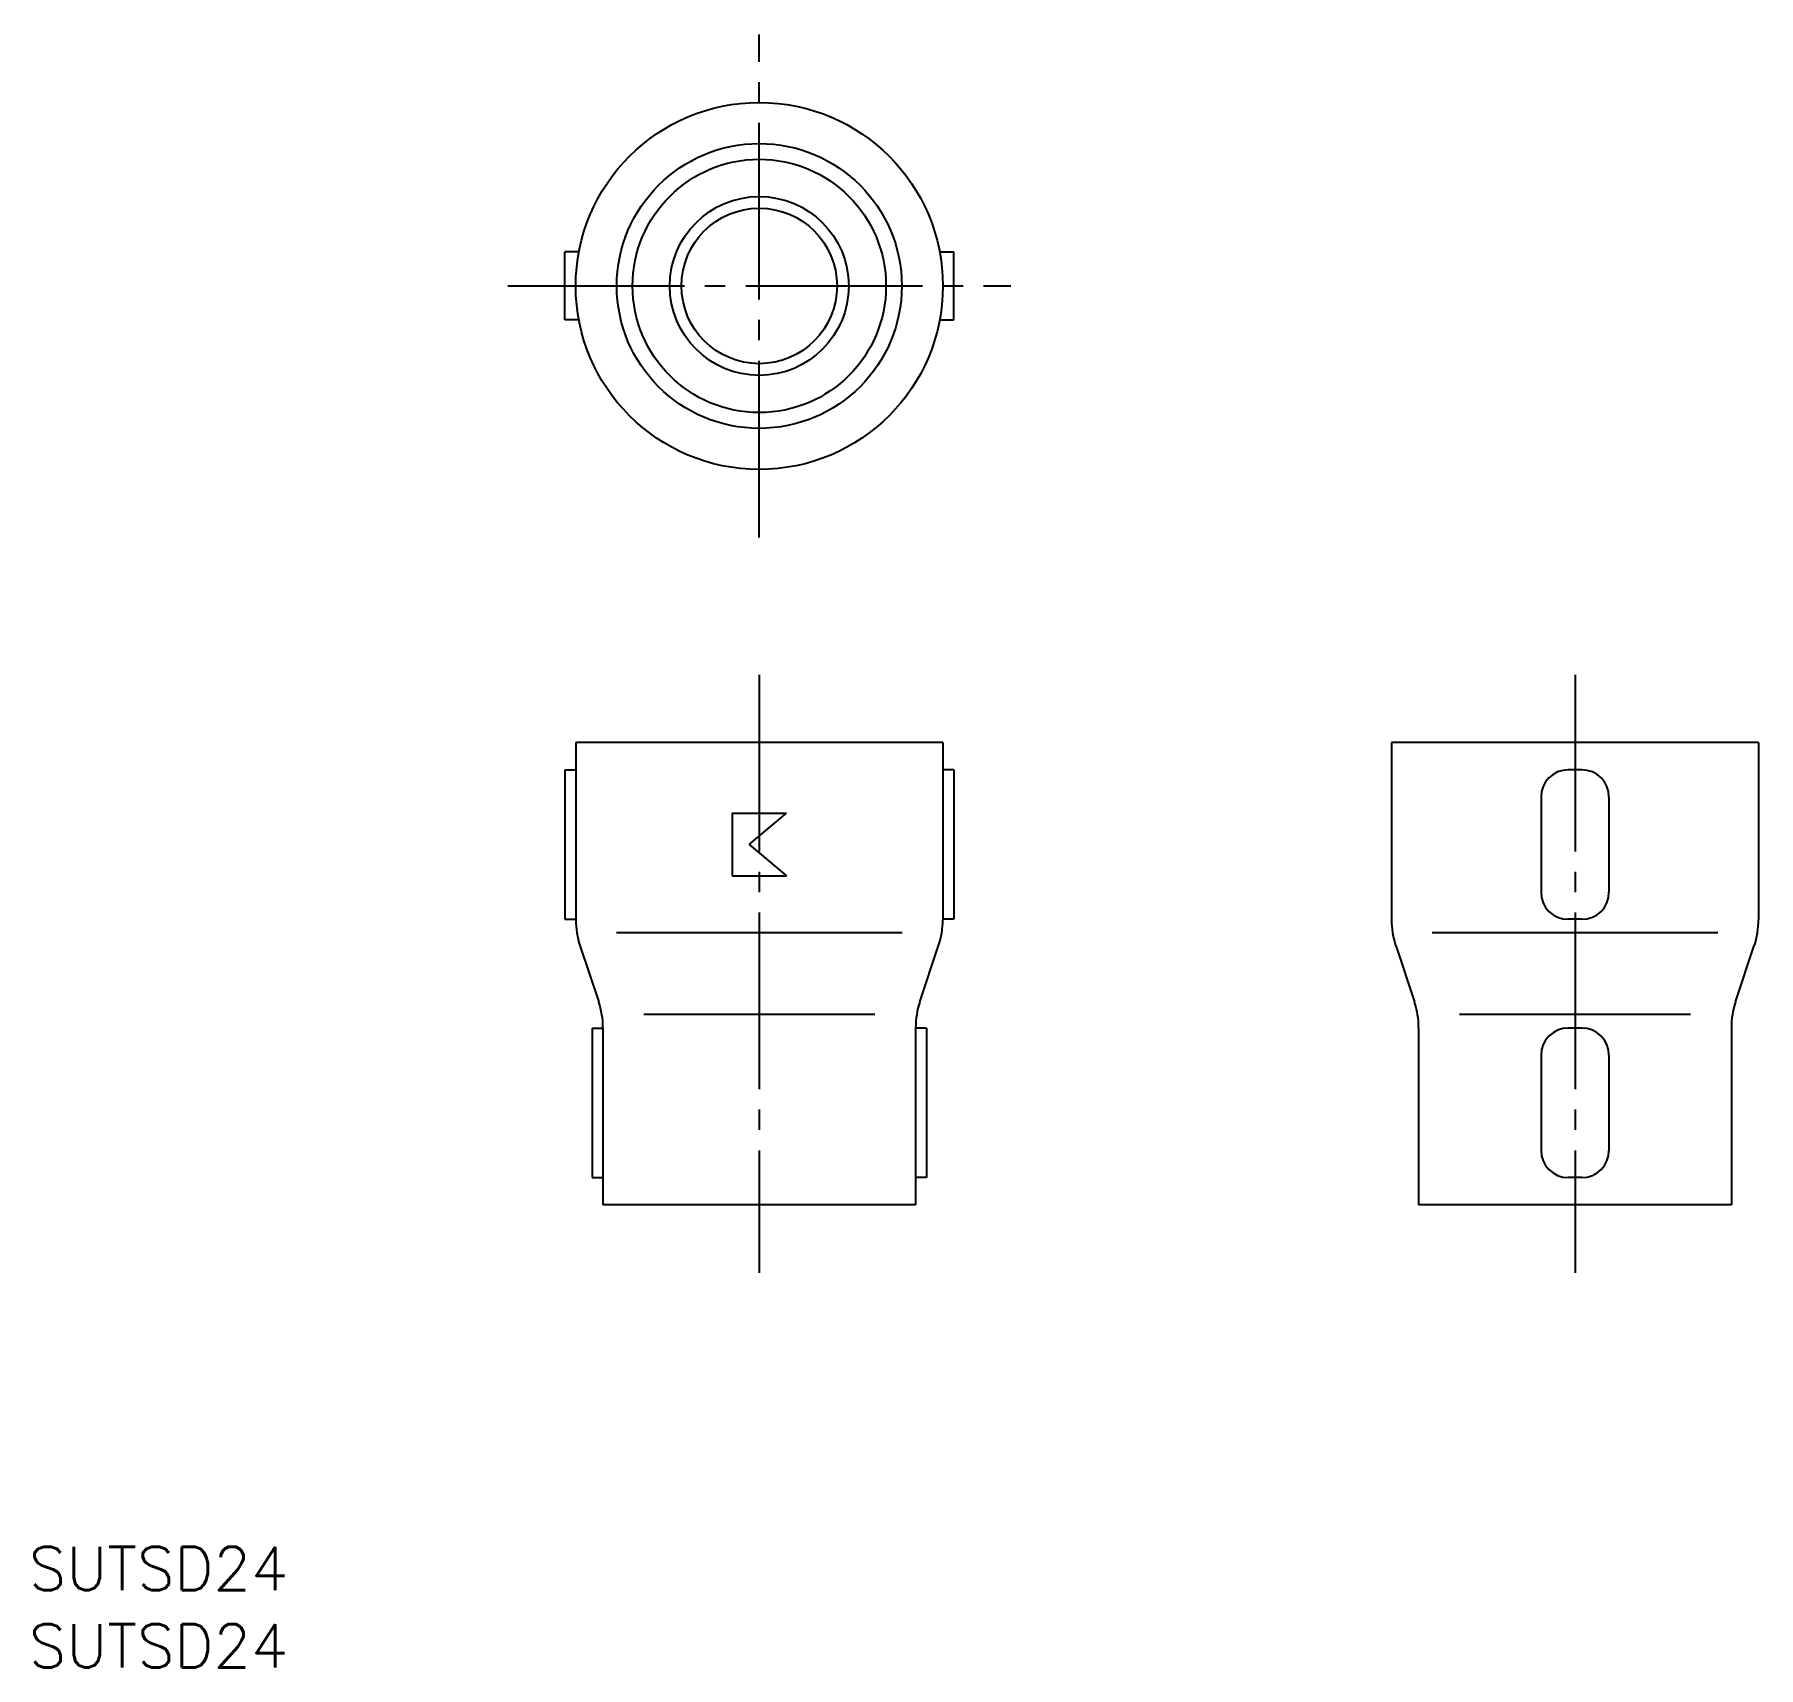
# Model space of a CAD drawing. Extents: x 22 to 149, y 111 to 231.
import ezdxf

# ---------------------------------------------------------------- set-up
doc = ezdxf.new("R2010")
doc.units = 0
doc.linetypes.add('CENTER', pattern=[17.5, 13, -1.5, 1.5, -1.5])
doc.layers.get('0').update_dxf_attribs({"linetype": 'CONTINUOUS'})
doc.layers.add('CENTER', color=1, linetype='CENTER')
doc.styles.get("Standard").update_dxf_attribs({"font": 'txt.shx', "bigfont": '@extfont2.shx'})

msp = doc.modelspace()

# ---------------------------------------------------------------- linework, layer by layer
at = {"color": 7, "linetype": 'CONTINUOUS'}
for p, q in [((62.03, 215.36), (61, 215.36)), ((61, 210.36), (61, 215.36)), ((88.56, 215.36), (89.6, 215.36)), ((89.6, 210.36), (89.6, 215.36)), ((62.03, 210.36), (61, 210.36)), ((88.56, 210.36), (89.6, 210.36)), ((88.8, 179.26), (61.8, 179.26)), ((61.8, 179.26), (61.8, 166.23)), ((88.8, 179.26), (88.8, 166.23)), ((148.8, 179.26), (121.8, 179.26)), ((121.8, 179.26), (121.8, 166.23)), ((148.8, 179.26), (148.8, 166.23)), ((61, 177.26), (61.8, 177.26)), ((61, 177.26), (61, 166.26)), ((89.6, 177.26), (88.8, 177.26)), ((89.6, 177.26), (89.6, 166.26)), ((135.8, 177.26), (134.8, 177.26)), ((132.8, 175.26), (132.8, 168.26)), ((137.8, 175.26), (137.8, 168.26)), ((73.3, 174.06), (73.3, 169.46)), ((73.3, 174.06), (77.3, 174.06)), ((74.56, 171.76), (77.3, 174.06)), ((74.56, 171.76), (77.3, 169.46)), ((73.3, 169.46), (77.3, 169.46)), ((61, 166.26), (61.8, 166.26)), ((89.6, 166.26), (88.8, 166.26)), ((135.8, 166.26), (134.8, 166.26)), ((85.8, 165.26), (64.8, 165.26)), ((145.8, 165.26), (124.8, 165.26)), ((62.11, 164.33), (63.49, 160.18)), ((87.11, 160.18), (88.49, 164.33)), ((122.11, 164.33), (123.49, 160.18)), ((147.11, 160.18), (148.49, 164.33)), ((83.8, 159.26), (66.8, 159.26)), ((143.8, 159.26), (126.8, 159.26)), ((63, 158.26), (63.8, 158.26)), ((63, 158.26), (63, 147.26)), ((63.8, 158.28), (63.8, 145.26)), ((86.8, 158.28), (86.8, 145.26)), ((87.6, 158.26), (86.8, 158.26)), ((87.6, 158.26), (87.6, 147.26)), ((123.8, 158.28), (123.8, 145.26)), ((135.8, 158.26), (134.8, 158.26)), ((146.8, 158.28), (146.8, 145.26)), ((132.8, 156.26), (132.8, 149.26)), ((137.8, 156.26), (137.8, 149.26)), ((63, 147.26), (63.8, 147.26)), ((87.6, 147.26), (86.8, 147.26)), ((135.8, 147.26), (134.8, 147.26)), ((86.8, 145.26), (63.8, 145.26)), ((146.8, 145.26), (123.8, 145.26))]:
    msp.add_line(p, q, dxfattribs=at)
for radius in [13.5, 10.48, 9.32, 6.58, 5.72]:
    msp.add_circle((75.3, 212.86), radius, dxfattribs=at)
for centre, radius, start, end in [((134.8, 175.26), 2, 90, 180), ((135.8, 175.26), 2, 360, 90), ((134.8, 168.26), 2, 180, 270), ((135.8, 168.26), 2, 270, 360), ((67.8, 166.23), 6, 180, 198.435), ((82.8, 166.23), 6, 341.565, 360), ((127.8, 166.23), 6, 180, 198.435), ((142.8, 166.23), 6, 341.565, 360), ((57.8, 158.28), 6, 360, 18.4349), ((92.8, 158.28), 6, 161.5651, 180), ((117.8, 158.28), 6, 360, 18.4349), ((152.8, 158.28), 6, 161.5651, 180), ((134.8, 156.26), 2, 90, 180), ((135.8, 156.26), 2, 360, 90), ((134.8, 149.26), 2, 180, 270), ((135.8, 149.26), 2, 270, 360)]:
    msp.add_arc(centre, radius, start, end, dxfattribs=at)
at = {"layer": 'CENTER', "color": 1, "linetype": 'CENTER'}
for p, q in [((75.3, 194.36), (75.3, 231.36)), ((56.8, 212.86), (93.8, 212.86)), ((75.3, 184.26), (75.3, 140.26)), ((135.3, 184.26), (135.3, 140.26))]:
    msp.add_line(p, q, dxfattribs=at)

# ---------------------------------------------------------------- texts
at = {"color": 7, "linetype": 'CONTINUOUS'}
for p in [(21.58, 116.9), (21.58, 111.21)]:
    msp.add_text('SUTSD24', height=3.2, dxfattribs=at).set_placement(p)

doc.saveas('drawing.dxf')
